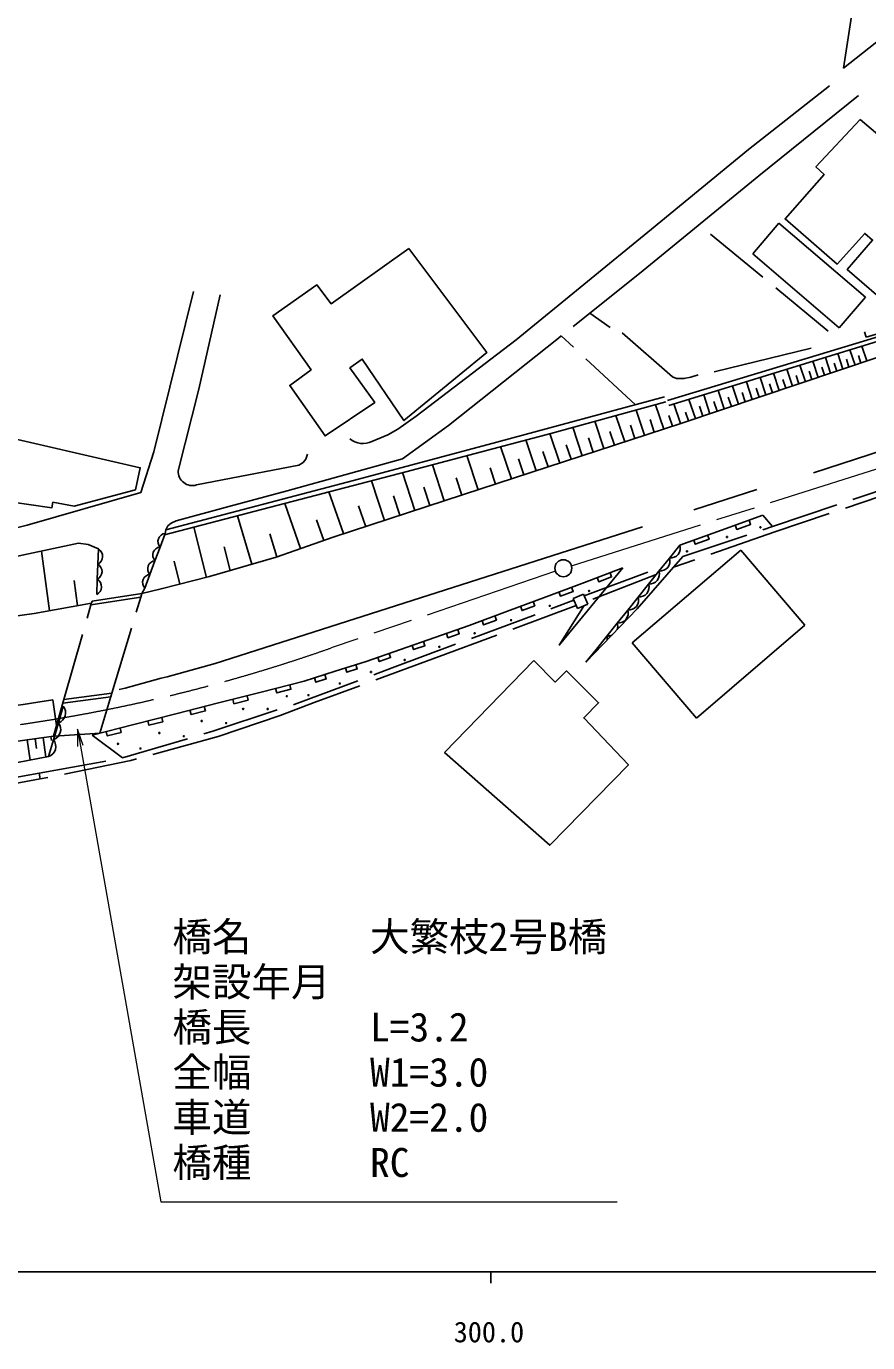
# Model space of a CAD drawing. Units: millimetres, scale not verified. Extents: x 40000 to 680000, y 20000 to 380000.
# Drawn here: x 326885 to 401376, y 198715 to 315310 of the extents above; entities that cross this region are included whole.
import ezdxf
from ezdxf.enums import TextEntityAlignment as Align

# ---------------------------------------------------------------- set-up
doc = ezdxf.new("R2010")
doc.units = ezdxf.units.MM
doc.header["$LTSCALE"] = 1000
doc.linetypes.add('CHAIN', pattern=[18.5, 12, -1.5, 3.5, -1.5])
doc.linetypes.add('DASHED', pattern=[7.5, 6, -1.5])
for name, color, linetype, lineweight in [('M-BGD', 7, 'Continuous', 25), ('M-BMK', 2, 'CHAIN', 13), ('M-BMK-SRVR', 3, 'Continuous', 25), ('M-STR-HTXT', 7, 'Continuous', 13), ('M-STR-STR1', 1, 'Continuous', 25), ('M-TTL-BAND', 7, 'Continuous', 25)]:
    doc.layers.add(name, color=color, linetype=linetype, lineweight=lineweight)
doc.styles.add('ＭＳ ゴシック', font='')
doc.styles.get('ＭＳ ゴシック').set_extended_font_data('MS Gothic')

# ---------------------------------------------------------------- blocks, each defined once
blk = doc.blocks.new('open_arrow')
at = {"color": 0, "linetype": 'Continuous', "lineweight": -2}
blk.add_lwpolyline([(7.5, 1.25), (0, 0), (7.5, -1.25)], dxfattribs=at)

msp = doc.modelspace()

# ---------------------------------------------------------------- linework, layer by layer
at = {"layer": 'M-BGD', "linetype": 'DASHED'}
for p, q in [((397891, 288324), (386456, 297735)), ((380826, 281789), (374238, 287885)), ((393149, 270539), (384190, 267413)), ((384997, 268340), (392947, 271003)), ((376280, 264863), (383214, 267457)), ((382643, 266744), (376494, 264365)), ((334466, 256242), (337014, 264748)), ((330219, 255672), (332610, 264081)), ((328025, 249154), (335402, 250505))]:
    msp.add_line(p, q, dxfattribs=at)
at = {"layer": 'M-BGD'}
for p, q in [((393523, 297878), (391196, 295158)), ((401175, 291331), (393523, 297878)), ((391196, 295158), (398847, 288611)), ((398847, 288611), (401175, 291331)), ((376781, 289910), (378565, 288627)), ((401108, 288260), (401251, 287781)), ((401251, 287781), (403240, 288372)), ((401307, 285669), (400873, 286981)), ((387786, 284720), (396381, 286814)), ((428876, 286289), (396574, 275771)), ((397633, 285984), (398096, 284586)), ((398731, 286322), (399185, 284951)), ((399496, 285816), (399723, 285132)), ((399811, 286654), (400256, 285311)), ((400563, 286156), (400785, 285488)), ((393047, 284575), (393549, 283059)), ((394223, 284936), (394715, 283450)), ((395379, 285292), (395861, 283835)), ((396184, 284759), (396427, 284025)), ((396516, 285641), (396988, 284214)), ((397307, 285117), (397545, 284400)), ((398411, 285469), (398643, 284769)), ((389397, 283452), (389929, 281843)), ((390634, 283833), (391156, 282256)), ((391851, 284207), (392363, 282661)), ((392699, 283646), (392959, 282861)), ((393880, 284023), (394135, 283255)), ((395042, 284394), (395291, 283644)), ((385554, 282271), (386119, 280564)), ((386857, 282672), (387411, 280998)), ((388138, 283065), (388681, 281424)), ((389030, 282475), (389308, 281635)), ((390273, 282872), (390545, 282050)), ((391496, 283262), (391762, 282459)), ((380885, 281326), (381626, 279085)), ((382604, 281796), (383318, 279638)), ((384227, 281863), (384804, 280126)), ((385248, 281131), (385504, 280358)), ((386477, 281660), (386768, 280782)), ((387764, 282071), (388049, 281212)), ((377224, 280325), (378023, 277908)), ((379092, 280836), (379863, 278509)), ((380366, 279971), (380754, 278800)), ((382107, 280496), (382481, 279365)), ((383772, 280838), (384087, 279888)), ((371115, 278673), (372018, 275946)), ((373243, 279237), (374107, 276628)), ((375275, 279792), (376106, 277281)), ((376660, 278852), (377075, 277598)), ((378552, 279423), (378953, 278212)), ((368882, 278082), (369827, 275230)), ((372629, 277639), (373075, 276291)), ((374687, 278256), (375117, 276958)), ((362835, 276481), (363881, 273285)), ((365890, 277290), (366878, 274266)), ((370470, 276997), (370935, 275592)), ((361295, 272439), (360200, 275784)), ((364948, 275304), (365441, 273796)), ((367947, 276212), (368418, 274769)), ((353666, 274070), (354959, 270383)), ((358587, 271552), (357439, 275059)), ((362603, 272867), (362068, 274501)), ((385989, 272498), (391566, 274274)), ((349770, 273048), (351171, 269054)), ((356284, 272850), (356910, 271067)), ((359957, 272001), (359396, 273713)), ((346842, 267661), (345589, 271951)), ((388421, 270688), (392096, 272009)), ((392096, 272009), (392947, 271003)), ((341722, 270937), (342830, 266502)), ((381446, 270990), (343615, 258875)), ((352567, 271611), (353213, 269771)), ((384746, 269368), (388421, 270688)), ((339176, 270392), (338726, 269184)), ((348459, 270356), (349071, 268314)), ((383823, 268216), (384746, 269368)), ((328213, 268825), (328933, 263549)), ((333212, 267673), (333261, 269016)), ((338726, 269184), (338276, 267976)), ((344412, 269216), (344939, 267105)), ((390141, 268915), (380523, 260698)), ((382899, 267064), (383823, 268216)), ((395825, 262262), (390141, 268915)), ((333163, 266331), (333212, 267673)), ((338276, 267976), (337825, 266768)), ((339968, 267941), (340475, 265913)), ((376299, 266062), (379699, 267335)), ((381976, 265912), (382899, 267064)), ((331106, 266218), (331410, 263992)), ((333114, 264989), (333163, 266331)), ((337825, 266768), (337375, 265560)), ((372900, 264789), (376299, 266062)), ((381052, 264760), (381976, 265912)), ((332610, 264081), (337014, 264748)), ((332701, 264398), (337109, 265066)), ((337109, 265066), (337014, 264748)), ((337375, 265560), (337109, 265066)), ((369500, 263516), (372900, 264789)), ((376218, 265009), (375308, 264618)), ((376593, 264136), (376218, 265009)), ((380129, 263608), (381052, 264760)), ((332610, 264081), (332701, 264398)), ((366101, 262242), (369500, 263516)), ((375308, 264618), (375683, 263745)), ((375683, 263745), (376593, 264136)), ((379205, 262456), (380129, 263608)), ((378282, 261304), (379205, 262456)), ((360021, 260123), (363061, 261183)), ((363061, 261183), (366101, 262242)), ((377358, 260152), (378282, 261304)), ((386207, 254045), (395825, 262262)), ((356981, 259064), (360021, 260123)), ((376435, 259000), (377358, 260152)), ((380523, 260698), (386207, 254045)), ((354230, 258183), (356981, 259064)), ((351479, 257303), (354230, 258183)), ((347689, 256341), (351479, 257303)), ((329594, 253169), (329235, 255663)), ((334369, 255916), (330126, 255346)), ((334466, 256242), (334369, 255916)), ((340109, 254418), (343899, 255380)), ((343899, 255380), (347689, 256341)), ((329721, 253608), (330153, 255097)), ((336412, 253472), (340109, 254418)), ((329289, 252119), (329721, 253608)), ((332715, 252526), (336412, 253472)), ((326960, 252107), (327210, 250320)), ((327675, 252207), (327797, 251330)), ((328376, 252305), (328616, 250585)), ((328858, 250631), (329289, 252119)), ((329064, 252401), (329114, 252043)), ((332715, 252526), (335402, 250505))]:
    msp.add_line(p, q, dxfattribs=at)
for points in [[(399249, 311600), (406940, 317724), (407408, 321760), (400944, 322755)], [(400703, 307043), (402661, 305392), (403533, 306329), (405869, 304240), (405145, 303368), (411060, 298276), (408444, 295265), (409727, 294130), (407358, 291316), (405791, 292562), (404026, 291884), (404643, 291242), (403669, 290243), (399559, 293772), (401805, 296375), (401114, 296968), (398671, 294253), (394071, 298256), (397514, 302199), (396792, 302865)], [(360762, 295643), (367657, 286408), (360319, 280388), (356633, 285838), (355529, 285054), (357737, 281991), (353338, 279035), (350204, 283505), (352092, 284894), (348708, 289667), (352608, 292410), (353872, 290736)], [(336549, 274270), (336965, 276217), (323373, 279336), (321902, 272489), (324818, 272109), (325072, 273250), (329155, 272667), (329231, 273149), (331107, 272819)], [(371833, 259131), (363919, 250998), (373235, 242777), (380197, 249907), (376242, 254057), (377545, 255403), (374707, 258213), (373700, 257234)]]:
    msp.add_lwpolyline(points, close=True, dxfattribs=at)
for points in [[(357487, 278546), (358888, 279126), (359791, 279627), (361392, 280776), (370260, 287556), (382235, 297342), (390839, 304408), (397988, 310040)], [(400575, 309175), (391745, 302069), (381181, 293414), (375306, 288735)], [(270485, 264898), (288632, 262260), (291587, 264192), (293993, 265480), (309751, 267651), (318988, 269345), (322586, 270066), (326955, 271124), (337024, 274025), (338185, 277609), (341700, 291808)], [(344038, 291535), (342152, 283164), (340337, 275935)], [(383645, 282175), (401308, 287525), (410802, 290453), (414122, 290460), (414130, 290043), (410954, 290080), (383768, 281722)], [(337109, 265066), (338818, 265499), (343110, 266572), (349019, 268296), (354066, 270071), (365605, 273850), (384930, 280165), (402302, 285998), (414006, 290045)], [(379647, 288150), (384084, 284276), (384452, 284103), (385113, 284114), (385719, 284233), (386368, 284428)], [(374238, 287885), (373991, 287688), (364270, 279965), (360187, 277013), (349969, 274172), (344801, 272774), (340157, 271501), (339702, 271307), (339402, 271058), (339246, 270721), (339176, 270392)], [(383387, 282483), (368546, 278464), (355841, 275090), (339244, 270710)], [(339126, 270256), (360487, 275859), (373318, 279256), (383520, 282047)], [(351792, 277404), (351634, 276979), (351403, 276691), (351022, 276454), (341946, 274685)], [(390871, 271568), (391007, 271192), (389782, 270752), (389646, 271128)], [(333261, 269016), (332352, 269408), (331493, 269527), (321800, 267452), (317240, 266570), (311967, 265669), (308158, 265050), (303861, 264506), (298982, 263699), (295830, 263042), (294666, 262479), (294235, 261691), (309719, 261723), (316179, 262040), (322005, 262546), (327578, 263306), (332648, 264214)], [(387196, 270248), (387332, 269872), (386107, 269432), (385971, 269808)], [(376435, 259000), (380980, 263725), (384997, 268340)], [(376267, 263996), (374065, 260508), (379699, 267335)], [(378565, 266911), (378706, 266536), (377573, 266112), (377432, 266487)], [(375166, 265638), (375306, 265263), (374173, 264839), (374033, 265213)], [(371767, 264364), (371907, 263990), (370774, 263565), (370634, 263940)], [(368367, 263091), (368508, 262717), (367374, 262292), (367234, 262667)], [(365088, 261889), (365219, 261511), (364206, 261158), (364074, 261536)], [(362048, 260830), (362179, 260452), (361166, 260099), (361034, 260476)], [(359007, 259770), (359139, 259392), (358126, 259039), (357994, 259417)], [(353313, 257890), (353435, 257509), (352518, 257216), (352396, 257597)], [(356064, 258770), (356186, 258389), (355269, 258096), (355147, 258477)], [(350216, 256983), (350314, 256595), (349051, 256274), (348953, 256662)], [(346426, 256021), (346524, 255633), (345261, 255313), (345163, 255700)], [(263946, 255190), (290088, 251245), (301749, 250524), (311998, 250554), (321226, 251305), (329298, 252434)], [(342636, 255059), (342734, 254671), (341471, 254351), (341373, 254739)], [(335180, 253157), (335279, 252769), (334046, 252454), (333947, 252841)], [(338877, 254103), (338976, 253715), (337744, 253400), (337645, 253787)], [(319980, 247707), (328025, 249154), (328108, 248644), (319992, 247141)]]:
    msp.add_lwpolyline(points, dxfattribs=at)
at = {"layer": 'M-BGD', "linetype": 'DASHED'}
for points in [[(392947, 271003), (406128, 275430), (423978, 281755), (435545, 285344)], [(435723, 284787), (423455, 281003), (405090, 274559), (393149, 270539)], [(375571, 264005), (363447, 259504), (352375, 255407), (349363, 254267), (343881, 252394), (336147, 250278), (328108, 248644)], [(335402, 250505), (343407, 252878), (350612, 255251), (359274, 258482), (375367, 264481)], [(263521, 253214), (278395, 250972), (286260, 249859), (292901, 249191), (298948, 248857), (306405, 248969), (315680, 249191), (323397, 249599), (328858, 250631)]]:
    msp.add_lwpolyline(points, dxfattribs=at)
at = {"layer": 'M-BGD'}
for centre in [(391882, 270933), (388924, 270076), (385382, 268811), (376712, 265290), (373229, 263975), (369815, 262706), (366586, 261553), (363449, 260354), (360381, 259177), (357406, 258116), (354638, 257101), (349955, 255971), (351870, 256063), (346080, 254841), (348249, 254841), (342413, 253780), (344581, 253595), (338664, 252716), (340827, 252429), (335004, 251753), (336993, 251343)]:
    msp.add_circle(centre, 50, dxfattribs=at)
for centre, radius, start, end in [((356679, 280176), 1819, 230.86976, 296.35624), ((341580, 275874), 1244, 177.19843, 287.12402), ((339250, 269677), 719, 95.91523, 223.20125), ((383909, 269093), 881, 264.38459, 18.18307), ((332873, 268358), 764, 296.35793, 59.47759), ((338800, 268469), 719, 95.91447, 223.202), ((382986, 267941), 881, 264.38459, 18.18307), ((332824, 267016), 764, 296.35856, 59.47613), ((338350, 267261), 719, 95.91478, 223.20201), ((382062, 266789), 881, 264.3851, 18.18366), ((332775, 265673), 764, 296.35815, 59.47652), ((337900, 266053), 719, 95.91402, 223.20245), ((381139, 265637), 881, 264.38459, 18.18307), ((380215, 264485), 881, 264.38422, 18.18404), ((379292, 263333), 881, 264.38546, 18.18268), ((378368, 262181), 881, 339.02137, 18.18474), ((377444, 261029), 881, 355.74394, 18.18203), ((378368, 262181), 881, 264.38459, 293.211), ((376520, 259877), 882, 7.85438, 18.1749), ((377445, 261028), 880, 264.3769, 276.49854), ((144028, 974836), 743260, 284.89763, 285.57674), ((305226, 400453), 146767, 262.73936, 279.41548), ((329408, 254506), 951, 289.22021, 38.41901), ((328977, 253017), 951, 289.21941, 38.41981), ((328545, 251529), 951, 289.21886, 38.42016)]:
    msp.add_arc(centre, radius, start, end, dxfattribs=at)
at = {"layer": 'M-BMK'}
for p, q in [((375147, 267533), (440001, 288109)), ((373723, 267063), (353870, 260251))]:
    msp.add_line(p, q, dxfattribs=at)
msp.add_arc((305556, 397159), 145183, 263.63453, 289.43778, dxfattribs=at)
at = {"layer": 'M-BMK-SRVR'}
msp.add_circle((374432, 267307), 750, dxfattribs=at)
at = {"layer": 'M-STR-HTXT'}
msp.add_lwpolyline([(331406, 253050), (338786, 211195), (379205, 211195)], dxfattribs=at)
at = {"layer": 'M-STR-STR1'}
for p, q in [((329298, 252434), (330219, 255672)), ((334466, 256242), (330219, 255672)), ((333406, 252703), (334466, 256242)), ((329298, 252434), (329384, 252446)), ((329384, 252446), (333406, 252703))]:
    msp.add_line(p, q, dxfattribs=at)
at = {"layer": 'M-TTL-BAND'}
for p, q in [((40000, 205000), (579000, 205000)), ((368000, 205000), (368000, 204000))]:
    msp.add_line(p, q, dxfattribs=at)

# ---------------------------------------------------------------- block references
at = {"layer": 'M-STR-HTXT', "xscale": 200, "yscale": 200, "rotation": 280}
msp.add_blockref('open_arrow', (331406, 253050), dxfattribs=at)

# ---------------------------------------------------------------- texts
at = {"layer": 'M-STR-HTXT', "style": 'ＭＳ ゴシック'}
for s, p in [('橋名\u3000\u3000\u3000大繁枝2号B橋', (339816, 235959)), ('架設年月\u3000', (339816, 231959)), ('橋長\u3000\u3000\u3000L=3.2', (339816, 227959)), ('全幅\u3000\u3000\u3000W1=3.0', (339816, 223959)), ('車道\u3000\u3000\u3000W2=2.0', (339816, 219959)), ('橋種\u3000\u3000\u3000RC', (339816, 215959))]:
    msp.add_text(s, height=2566, dxfattribs=at).set_placement(p, align=Align.TOP_LEFT)
at = {"layer": 'M-TTL-BAND', "style": 'ＭＳ ゴシック'}
msp.add_text('300.0', height=1833, dxfattribs=at).set_placement((367844, 198195), align=Align.BOTTOM_CENTER)

doc.saveas('drawing.dxf')
